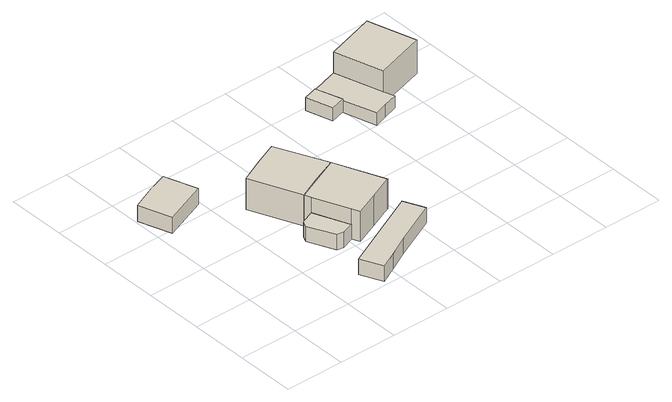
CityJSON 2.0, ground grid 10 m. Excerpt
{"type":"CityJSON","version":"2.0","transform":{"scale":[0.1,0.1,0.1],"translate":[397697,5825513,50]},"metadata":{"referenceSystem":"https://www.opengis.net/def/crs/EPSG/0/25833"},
"CityObjects":{
"building1":{"type":"Building","attributes":{"Gemeindeschluessel":"11000011","BezugspunktDach":"2200","function":"31001_2463","measuredHeight":2.81,"storeysAboveGround":1},"address":[{"country":"Germany","locality":"Berlin","thoroughfareNumber":"63 (1)","thoroughfareName":"Doberaner Straße"}],"geometry":[{"type":"Solid","lod":"1","boundaries":[[[[0,1,2,3,4]],[[5,6,7,8,9]],[[5,9,4,3]],[[6,5,3,2]],[[7,6,2,1]],[[8,7,1,0]],[[9,8,0,4]]]]}]},
"building2":{"type":"Building","attributes":{"Gemeindeschluessel":"11000011","BezugspunktDach":"2200","function":"31001_2463","measuredHeight":2.73,"storeysAboveGround":1},"address":[{"country":"Germany","locality":"Berlin","thoroughfareNumber":"59 (1)","thoroughfareName":"Doberaner Straße"}],"geometry":[{"type":"Solid","lod":"1","boundaries":[[[[10,11,12,13,14,15]],[[16,17,18,19,20,21]],[[16,21,15,14]],[[17,16,14,13]],[[18,17,13,12]],[[19,18,12,11]],[[20,19,11,10]],[[21,20,10,15]]]]}]},
"building3":{"type":"Building","attributes":{"Gemeindeschluessel":"11000011","function":"31001_1010"},"address":[{"country":"Germany","locality":"Berlin","thoroughfareNumber":"59","thoroughfareName":"Doberaner Straße"}],"children":["building3-1","building3-2"]},
"building3-1":{"type":"BuildingPart","attributes":{"BezugspunktDach":"2200","measuredHeight":6.9,"storeysAboveGround":1},"parents":["building3"],"geometry":[{"type":"MultiSurface","lod":"1","boundaries":[[[22,23,24,25,26,27,28,29,30]],[[31,32,33,34,35,36,37,38,39]],[[31,39,30,29]],[[32,31,29,28]],[[33,32,28,27]],[[34,33,27,26]],[[35,34,26,25]],[[36,35,25,24]],[[37,36,24,23]],[[38,40,41,23,22]],[[39,38,22,30]],[[37,42,41,40,38]]]}]},
"building3-2":{"type":"BuildingPart","attributes":{"BezugspunktDach":"2200","measuredHeight":2.72,"storeysAboveGround":1},"parents":["building3"],"geometry":[{"type":"MultiSurface","lod":"1","boundaries":[[[43,44,41,40,45,46]],[[47,48,49,50,51,52]],[[47,52,46,45]],[[48,47,45,40]],[[49,48,40,38,37]],[[50,49,41,44]],[[51,50,44,43]],[[52,51,43,46]],[[37,38,40,41]]]}]},
"building4":{"type":"Building","attributes":{"Gemeindeschluessel":"11000011","BezugspunktDach":"2200","function":"31001_1010","measuredHeight":7.06,"storeysAboveGround":1},"address":[{"country":"Germany","locality":"Berlin","thoroughfareNumber":"61","thoroughfareName":"Doberaner Straße"}],"geometry":[{"type":"Solid","lod":"1","boundaries":[[[[30,28,53,54,55]],[[56,57,58,59,60]],[[56,60,55,54]],[[57,56,54,53]],[[58,57,53,28]],[[59,58,28,30]],[[60,59,30,55]]]]}]},
"building5":{"type":"Building","attributes":{"Gemeindeschluessel":"11000011","BezugspunktDach":"2200","function":"31001_2143","measuredHeight":2.86,"storeysAboveGround":1},"address":[{"country":"Germany","locality":"Berlin","thoroughfareNumber":"2 (2)","thoroughfareName":"Kühlungsborner Straße"}],"geometry":[{"type":"Solid","lod":"1","boundaries":[[[[61,62,63,64]],[[65,66,67,68]],[[65,68,64,63]],[[66,65,63,62]],[[67,66,62,61]],[[68,67,61,64]]]]}]},
"building6":{"type":"Building","attributes":{"Gemeindeschluessel":"11000011","BezugspunktDach":"2200","function":"31001_2463","measuredHeight":2.91,"storeysAboveGround":1},"address":[{"country":"Germany","locality":"Berlin","thoroughfareNumber":"2 (1)","thoroughfareName":"Kühlungsborner Straße"}],"geometry":[{"type":"Solid","lod":"1","boundaries":[[[[69,70,71,72,73,74,75,76]],[[77,78,79,80,81,82,83,84]],[[77,84,76,75]],[[78,77,75,74]],[[79,78,74,73]],[[80,79,73,72]],[[81,80,72,71]],[[82,81,71,70]],[[83,82,70,69]],[[84,83,69,76]]]]}]},
"building7":{"type":"Building","attributes":{"Gemeindeschluessel":"11000011","BezugspunktDach":"2200","function":"31001_1010","measuredHeight":7.51,"storeysAboveGround":2},"address":[{"country":"Germany","locality":"Berlin","thoroughfareNumber":"2","thoroughfareName":"Kühlungsborner Straße"}],"geometry":[{"type":"Solid","lod":"1","boundaries":[[[[85,86,87,88,89]],[[90,91,92,79,78]],[[90,78,89,88]],[[91,90,88,87]],[[92,91,87,86]],[[79,92,86,85]],[[78,79,85,89]]]]}]}
},
"vertices":[
[22,294,33],[96,323,33],[77,378,33],[44,367,33],[3,349,33],[44,367,5],[77,378,5],[96,323,5],[22,294,5],[3,349,5],
[175,8,32],[205,23,32],[240,41,32],[313,76,32],[297,111,32],[158,45,32],[297,111,5],[313,76,5],[240,41,5],[205,23,5],[175,8,5],[158,45,5],
[178,171,62],[203,112,62],[209,99,62],[249,116,62],[288,133,62],[290,133,62],[255,217,62],[214,200,62],[174,182,62],[214,200,9],[255,217,9],[290,133,9],[288,133,9],[249,116,9],[209,99,9],[203,112,9],[178,171,9],[174,182,9],[178,171,35],[203,112,35],[203,112,33],
[171,107,35],[183,105,35],[155,162,35],[151,151,35],[155,162,8],[178,171,8],[203,112,8],[183,105,8],[171,107,8],[151,151,8],
[216,302,62],[176,285,62],[137,267,62],[176,285,7],[216,302,7],[255,217,7],[174,182,7],[137,267,7],
[370,346,32],[395,353,32],[381,398,32],[357,391,32],[381,398,9],[395,353,9],[370,346,9],[357,391,9],
[395,353,30],[411,298,30],[434,306,30],[458,313,30],[452,331,30],[428,412,30],[404,405,30],[381,398,30],[404,405,8],[428,412,8],[452,331,8],[458,313,8],[434,306,8],[411,298,8],[395,353,8],[381,398,8],
[452,331,67],[537,356,67],[525,397,67],[513,438,67],[428,412,67],[513,438,8],[525,397,8],[537,356,8]
]}
